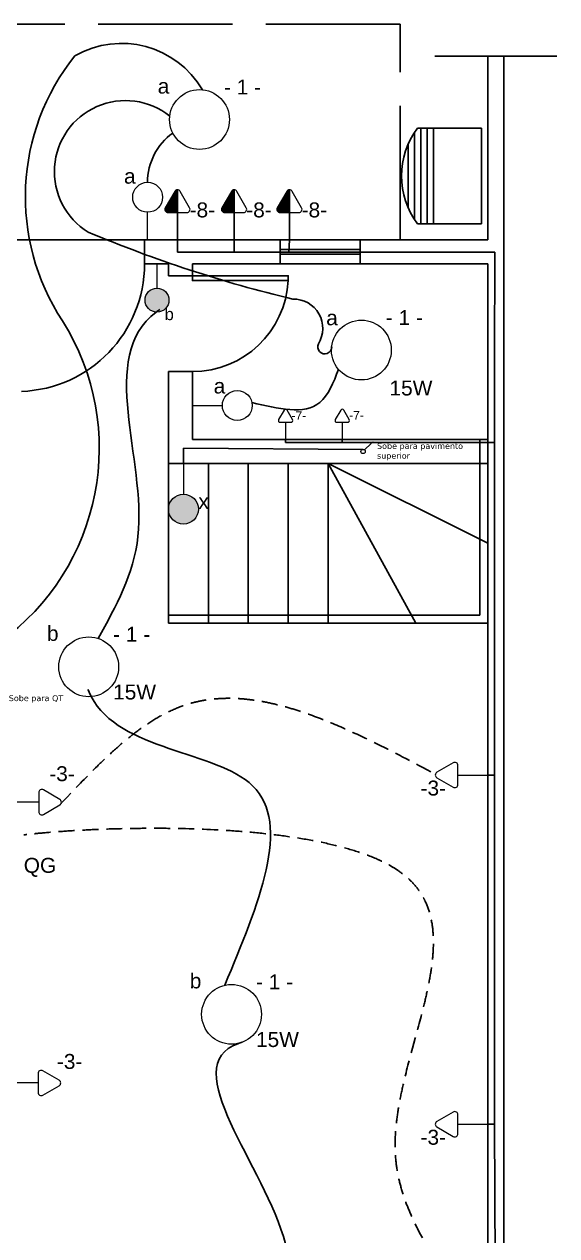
# Model space of a CAD drawing. Header units: millimetres. Extents: x 117864 to 253185, y 7775 to 37034.
# Drawn here: x 122643 to 125978, y 19373 to 26960 of the extents above; entities that cross this region are included whole.
import ezdxf

# ---------------------------------------------------------------- set-up
doc = ezdxf.new("R2010")
doc.units = ezdxf.units.MM
doc.header["$LTSCALE"] = 200
for name, pattern in [('ACAD_ISO02W100', [15, 12, -3]), ('ACAD_ISO04W100', [30, 24, -3, 0, -3]), ('DASHED', [0.75, 0.5, -0.25])]:
    doc.linetypes.add(name, pattern=pattern)
doc.layers.add('Eletrodutos', color=4, linetype='Continuous', lineweight=9)
doc.layers.add('simbologia', color=2, linetype='Continuous', lineweight=9)
doc.layers.add('Fiação', color=4, linetype='Continuous')
doc.layers.add('Texto', color=9, linetype='Continuous')
doc.styles.add('style1', font='arial.ttf')

msp = doc.modelspace()

# ---------------------------------------------------------------- hatches: boundary and pattern name
at = {"layer": 'simbologia'}
for points in [[(123474.7525772909, 25160.32837329866, 1), (123474.7525772909, 25310.17423751359, 1)], [(123640.2789994199, 23829.81126798131, 1), (123640.2789994199, 24017.11859825021, 1)]]:
    msp.add_hatch(color=256, dxfattribs=at).paths.add_polyline_path(points)

# ---------------------------------------------------------------- linework, layer by layer
at = {"linetype": 'ACAD_ISO02W100', "lineweight": 30, "ltscale": 0.35}
for p, q in [((124996.6253342854, 26960.02010172853), (122396.6253342854, 26960.02010172853)), ((124996.6253342854, 25610.02010172853), (124996.6253342854, 26960.02010172853))]:
    msp.add_line(p, q, dxfattribs=at)
at = {"linetype": 'ACAD_ISO04W100', "lineweight": 30, "ltscale": 0.35}
msp.add_line((125215.1332919832, 26760.02010172853), (125978.1173765876, 26760.02010172853), dxfattribs=at)
at = {"lineweight": 30}
for p, q in [((125546.6253342854, 26760.02010172853), (125546.6253342854, 25610.02010172853)), ((125646.6253342854, 16610.02010172853), (125646.6253342854, 26760.02010172853)), ((125086.6253342854, 26281.31330105354), (125086.6253342854, 25738.72690240352)), ((125506.6253342854, 26310.02010172853), (125106.6253342854, 26310.02010172853)), ((125126.6253342854, 26310.02010172853), (125126.6253342854, 25710.02010172853)), ((125166.6253342854, 26310.02010172853), (125166.6253342854, 25710.02010172853)), ((125206.6253342854, 26310.02010172853), (125206.6253342854, 25710.02010172853)), ((125506.6253342854, 26310.02010172853), (125506.6253342854, 25710.02010172853)), ((125046.6253342854, 26205.97928115118), (125046.6253342854, 25814.06092230589)), ((125506.6253342854, 25710.02010172853), (125106.6253342854, 25710.02010172853)), ((119796.6253342854, 25610.02010172853), (125546.6253342854, 25610.02010172853)), ((123396.6253342854, 25610.02010172853), (123396.6253342854, 25460.02010172853)), ((124246.6253342854, 25460.02010172853), (124246.6253342854, 25610.02010172853)), ((124746.6253342854, 25460.02010172853), (124746.6253342854, 25610.02010172853)), ((124746.6253342854, 25550.02010172853), (124246.6253342854, 25550.02010172853)), ((124746.6253342854, 25520.02010172853), (124246.6253342854, 25520.02010172853)), ((123396.6253342854, 25460.02010172853), (123546.6253342854, 25460.02010172853)), ((123546.6253342854, 25385.02010172853), (123546.6253342854, 25460.02010172853)), ((123696.6253342854, 25460.02010172853), (125546.6253342854, 25460.02010172853)), ((123696.6253342854, 25385.02010172853), (123696.6253342854, 25460.02010172853)), ((125546.6253342854, 17760.02010172853), (125546.6253342854, 25460.02010172853)), ((123546.6253342854, 25385.02010172853), (123696.6253342854, 25385.02010172853)), ((125546.6253342854, 24872.52010172853), (125546.6253342854, 24678.09914288751)), ((123546.6253342854, 24210.02010172853), (123546.6253342854, 24785.02010172854)), ((123546.6253342854, 24785.02010172853), (123696.6253342854, 24785.02010172853)), ((123696.6253342854, 24360.02010172853), (123696.6253342854, 24785.02010172853)), ((123696.6253342854, 24360.02010172853), (125546.6253342854, 24360.02010172853)), ((123546.6253342854, 24210.02010172853), (125546.6253342854, 24210.02010172853)), ((123546.6253342854, 24210.02010172853), (123546.6253342854, 23210.02010172853)), ((123796.6253342854, 24210.02010172853), (123796.6253342854, 23210.02010172853)), ((124046.6253342854, 24210.02010172853), (124046.6253342854, 23210.02010172853)), ((124296.6253342854, 24210.02010172853), (124296.6253342854, 23210.02010172853)), ((124546.6253342854, 24210.02010172853), (124546.6253342854, 23210.02010172853)), ((125096.6253342854, 23210.02010172853), (124546.6253342854, 24210.02010172853)), ((125546.6253342854, 23710.02010172853), (124546.6253342854, 24210.02010172853)), ((125496.6253342854, 23260.02010172852), (125496.6253342854, 24210.02010172853)), ((125546.6253342854, 23210.02010172853), (125546.6253342854, 24210.02010172853)), ((123546.6253342854, 23260.02010172853), (125496.6253342854, 23260.02010172853)), ((123546.6253342854, 23210.02010172853), (125546.6253342854, 23210.02010172853))]:
    msp.add_line(p, q, dxfattribs=at)
at = {"linetype": 'ACAD_ISO02W100', "lineweight": 30, "ltscale": 0.3}
msp.add_line((125496.6253342854, 24210.02010172853), (125496.6253342855, 24360.02010172853), dxfattribs=at)
at = {"lineweight": 30}
msp.add_lwpolyline([(123696.6253342854, 25385.02010172853), (124296.6253342854, 25385.02010172853), (124296.6253342854, 25355.02010172853), (123696.6253342854, 25355.02010172853)], close=True, dxfattribs=at)
at = {"color": 0, "lineweight": 30}
msp.add_lwpolyline([(125546.6253342854, 25208.02344821554), (125546.6253342854, 25112.01675524153)], dxfattribs=at)
at = {"lineweight": 30}
for centre, radius, start, end in [((125506.6253342854, 26010.02010172853), 500, 143.1301023534785, 216.8698976460003), ((122596.6253342854, 25460.02010172853), 800, 272.1490956271978, 0), ((123696.6253342854, 25385.02010172856), 600, 270, 357.1340160172342)]:
    msp.add_arc(centre, radius, start, end, dxfattribs=at)
at = {"layer": 'Eletrodutos', "lineweight": 30}
for p, q in [((123602.6579156208, 25532.14996160858), (123602.8994410758, 25610.02010172853)), ((123957.2594348732, 25532.14996160858), (123957.600372869, 25610.02010172853)), ((123957.600372869, 25610.02010172853), (123957.2594348732, 25532.14996160858)), ((124300.3672986443, 25532.14996160858), (124304.2851962894, 25610.02010172853)), ((124304.2851962894, 25610.02010172853), (124300.3672986443, 25532.14996160858)), ((123957.2594348732, 25532.14996160858), (123602.6579156208, 25532.14996160858)), ((124300.3672986443, 25532.14996160858), (123957.2594348732, 25532.14996160858)), ((125590.0938413774, 25532.14996160858), (124300.3672986443, 25532.14996160858)), ((125588.0335228909, 24872.58854365174), (125590.0938413774, 25532.14996160858)), ((125588.0335228909, 22843.22857280704), (125588.0335228909, 24872.58854365174)), ((124279.2485715023, 24340.47504370625), (124279.2485715023, 24360.02010172853)), ((124279.2485715023, 24360.02010172853), (124279.2485715023, 24360.02010172853)), ((124634.8624192867, 24360.02010172853), (124634.9932576234, 24340.47504370625)), ((123640.2789994199, 24204.42592851864), (123640.2789994199, 24306.1822274127)), ((123640.2789994199, 24306.1822274127), (124765.1592837092, 24297.90649231122)), ((125588.0335228909, 24340.47504370625), (124279.2485715023, 24340.47504370625)), ((125588.0335228909, 22843.22857280704), (125588.0335228909, 20071.84018346702)), ((125546.6253342854, 22258.56089525344), (125588.0335228909, 22258.56089525344)), ((125588.0335228909, 20071.84018346702), (125546.6253342854, 20071.84018346702)), ((125588.0335228909, 20071.84018346702), (125600.5491094709, 17999.92127366853))]:
    msp.add_line(p, q, dxfattribs=at)
for points in [[(122490.2789994193, 23091.00922906791, 0.3965915778049127), (122882.7485572603, 25103.15617198963, -0.3249346365294475), (122961.0024951841, 26762.64223808446, -0.4120843495775602), (123758.8686486513, 26549.70080834463, 3.923260007678232)], [(124568.5499010893, 24939.74357779016, -1.248861730957704), (124485.0762364138, 24958.44721192925, 0.5963585130736268), (124326.1702373766, 25238.60463513678, -0.04088016908627834), (123043.9111035401, 25658.22224049259, -1.063564612892314), (123554.9598556395, 26384.67757901859, 0.5206014612083498)], [(123415.192931699, 25969.97598934981, -0.2406556236525361), (123574.011426698, 26278.4707185556, 0.5461142973344284)]]:
    msp.add_lwpolyline(points, format="xyb", dxfattribs=at)
for points in [[(123105.6729042449, 23114.11506765729), (123355.6399229743, 23751.26428377029), (123468.746402657, 25157.64959384204), (123491.8142140235, 25174.50804725176)], [(124069.3697320405, 24591.14309948729), (124493.9228726714, 24591.14309948729), (124611.8492350241, 24798.44413254994)], [(123898.9493306654, 20942.34862364614), (124073.7655695686, 22190.73689053641), (123063.2807207385, 22749.51250097833), (123042.4536511218, 22794.67739676189)], [(123625.091820996, 18059.7118301575), (124279.078909069, 19321.86246239292), (123984.5031499928, 20577.63409434089), (124007.3892446407, 20585.15064006785)]]:
    msp.add_spline(points, degree=3, dxfattribs=at)
at = {"layer": 'Eletrodutos', "linetype": 'DASHED', "lineweight": 30}
msp.add_spline([(122866.1455708791, 22071.12403587369), (123650.0250773065, 22696.44585517311), (125217.8254626551, 22263.88026296454)], degree=3, dxfattribs=at)
msp.add_open_spline([(125289.6461822822, 19101.64732993644), (125136.3624359676, 19348.97996206753), (124667.0634700798, 20106.22233955505), (126024.5185515898, 22048.25955175314), (123113.3382017034, 21940.97334330249), (122640.2789994193, 21883.46335617628)], degree=3, knots=[0, 0, 0, 0, 849.6188400308847, 2601.223238679539, 4318.451944742501, 4318.451944742501, 4318.451944742501, 4318.451944742501], dxfattribs=at)
at = {"layer": 'Fiação', "lineweight": 30}
for p, q in [((123602.8994410758, 25781.10005682532), (123602.8994410758, 25616.63498010696)), ((123957.6003728691, 25781.10005682532), (123957.600372869, 25616.63498010696)), ((124304.2851962894, 25781.10005682532), (124304.2851962894, 25616.63498010696)), ((123602.8994410758, 25616.63498010696), (123602.8994410758, 25610.02010172853)), ((123957.600372869, 25616.63498010696), (123957.600372869, 25610.02010172853)), ((124304.2851962894, 25616.63498010696), (124304.2851962894, 25610.02010172853))]:
    msp.add_line(p, q, dxfattribs=at)
at = {"layer": 'simbologia'}
for p, q in [((123585.5789330004, 25913.31296315056), (123526.5662840186, 25811.10005682672)), ((123602.8994410758, 25923.31296315056), (123602.8994410758, 25781.10005682532)), ((123679.2325981332, 25811.10005682672), (123620.2199491513, 25913.31296315056)), ((123940.2798647937, 25913.31296315056), (123881.2672158119, 25811.10005682672)), ((123957.6003728691, 25923.31296315056), (123957.6003728691, 25781.10005682532)), ((124033.9335299265, 25811.10005682672), (123974.9208809446, 25913.31296315056)), ((124286.9646882141, 25913.31296315056), (124227.9520392322, 25811.10005682672)), ((124304.2851962894, 25923.31296315056), (124304.2851962894, 25781.10005682532)), ((124380.6183533469, 25811.10005682672), (124321.6057043649, 25913.31296315056)), ((123416.161942679, 25610.02010172853), (123416.161942679, 25782.67367227321)), ((123543.8867920942, 25781.10005682532), (123661.9120900575, 25781.10005682532)), ((123898.5877238875, 25781.10005682532), (124016.6130218507, 25781.10005682532)), ((124245.2725473078, 25781.10005682532), (124363.2978452711, 25781.10005682532)), ((123474.752577291, 25460.02010172853), (123474.752577291, 25310.17423751359)), ((123696.6253342854, 24572.52010172853), (123883.9326645539, 24572.52010172853)), ((124280.0018732043, 24467.15900531561), (124280.0018732043, 24360.02010172853)), ((124634.8624192867, 24467.15900531561), (124634.8624192867, 24360.02010172853)), ((124815.2147864004, 24334.45303783087), (124774.7115589314, 24293.9498103626)), ((123640.2789994199, 24204.42592851864), (123640.2789994199, 24017.11859825021)), ((125359.318004017, 22258.56089525344), (125546.6253342854, 22258.56089525344)), ((122733.9326645539, 22088.44454394922), (122546.6253342855, 22088.44454394922)), ((122730, 20330), (122546.6253342854, 20330)), ((125359.318004017, 20071.84018346702), (125546.6253342854, 20071.84018346702))]:
    msp.add_line(p, q, dxfattribs=at)
at = {"layer": 'simbologia', "linetype": 'Continuous'}
for p, q in [((123602.8994410758, 25829.73443427708), (123561.3268141836, 25871.30706116933)), ((123602.8994410758, 25831.50220123006), (123561.9738617963, 25872.42778050955)), ((123602.8994410758, 25833.26996818301), (123562.6209094091, 25873.54849984974)), ((123602.8994410758, 25835.03773513598), (123563.2679570218, 25874.66921918993)), ((123602.8994410758, 25836.80550208894), (123563.9150046346, 25875.78993853014)), ((123602.8994410758, 25838.57326904192), (123564.5620522474, 25876.91065787035)), ((123602.8994410758, 25840.34103599488), (123565.2090998601, 25878.03137721054)), ((123602.8994410758, 25842.10880294784), (123565.8561474729, 25879.15209655074)), ((123602.8994410758, 25843.87656990081), (123566.5031950857, 25880.27281589094)), ((123602.8994410758, 25845.64433685379), (123567.1502426984, 25881.39353523115)), ((123602.8994410758, 25847.41210380674), (123567.7972903112, 25882.51425457135)), ((123602.8994410758, 25849.17987075972), (123568.444337924, 25883.63497391154)), ((123602.8994410758, 25850.94763771268), (123569.0913855367, 25884.75569325176)), ((123602.8994410758, 25852.71540466565), (123569.7384331495, 25885.87641259197)), ((123602.8994410758, 25854.48317161862), (123570.3854807623, 25886.99713193216)), ((123602.8994410758, 25856.25093857158), (123571.032528375, 25888.11785127236)), ((123602.8994410758, 25858.01870552455), (123571.6795759878, 25889.23857061256)), ((123602.8994410758, 25859.78647247751), (123572.3266236005, 25890.35928995279)), ((123602.8994410758, 25861.55423943049), (123572.9736712133, 25891.48000929298)), ((123602.8994410758, 25863.32200638345), (123573.6207188261, 25892.60072863317)), ((123602.8994410758, 25865.08977333641), (123574.2677664388, 25893.72144797338)), ((123602.8994410758, 25866.85754028938), (123574.9148140516, 25894.84216731359)), ((123602.8994410758, 25868.62530724236), (123575.5618616644, 25895.9628866538)), ((123602.8994410758, 25870.39307419531), (123576.2089092771, 25897.08360599399)), ((123602.8994410758, 25872.16084114827), (123576.8559568899, 25898.20432533418)), ((123602.8994410758, 25873.92860810124), (123577.5030045027, 25899.32504467439)), ((123602.8994410758, 25875.69637505422), (123578.1500521154, 25900.4457640146)), ((123602.8994410758, 25877.46414200717), (123578.7970997282, 25901.56648335481)), ((123602.8994410758, 25879.23190896014), (123579.4441473409, 25902.687202695)), ((123602.8994410758, 25880.9996759131), (123580.0911949537, 25903.80792203519)), ((123602.8994410758, 25882.76744286608), (123580.7382425665, 25904.92864137542)), ((123602.8994410758, 25884.53520981903), (123581.3852901792, 25906.04936071561)), ((123602.8994410758, 25886.302976772), (123582.032337792, 25907.1700800558)), ((123602.8994410758, 25888.07074372497), (123582.6793854048, 25908.29079939601)), ((123602.8994410758, 25889.83851067795), (123583.3264330175, 25909.41151873622)), ((123602.8994410758, 25891.6062776309), (123583.9734806303, 25910.53223807641)), ((123602.8994410758, 25893.37404458386), (123584.6205282431, 25911.65295741661)), ((123602.8994410758, 25895.14181153683), (123585.2675758558, 25912.77367675683)), ((123602.8994410758, 25896.90957848981), (123585.9228016959, 25913.88621786967)), ((123602.8994410758, 25898.67734544276), (123586.6307267993, 25914.94605971931)), ((123602.8994410758, 25900.44511239574), (123587.3962634792, 25915.94828999233)), ((123602.8994410758, 25902.21287934871), (123588.2179642194, 25916.89435620516)), ((123602.8994410758, 25903.98064630167), (123589.0950879364, 25917.78499944105)), ((123602.8994410758, 25905.74841325465), (123590.0275548595, 25918.62029947093)), ((123602.8994410758, 25907.5161802076), (123591.0159417539, 25919.3996795295)), ((123602.8994410758, 25909.28394716057), (123592.0615168069, 25920.12187142951)), ((123602.8994410758, 25911.05171411354), (123593.1663192359, 25920.78483595344)), ((123602.8994410758, 25912.81948106652), (123594.3332957951, 25921.38562634723)), ((123602.8994410758, 25914.58724801947), (123595.5665170043, 25921.92017209096)), ((123602.8994410758, 25916.35501497243), (123596.871514, 25922.38294204825)), ((123602.8994410758, 25918.1227819254), (123598.2558104289, 25922.76641257232)), ((123602.8994410758, 25919.89054887838), (123599.7297910763, 25923.06019887791)), ((123602.8994410758, 25921.65831583133), (123601.3081957912, 25923.24956111598)), ((123957.6003728691, 25829.73443427708), (123916.0277459768, 25871.30706116933)), ((123957.6003728691, 25831.50220123006), (123916.6747935896, 25872.42778050955)), ((123957.6003728691, 25833.26996818301), (123917.3218412023, 25873.54849984974)), ((123957.6003728691, 25835.03773513598), (123917.9688888151, 25874.66921918993)), ((123957.6003728691, 25836.80550208894), (123918.6159364279, 25875.78993853014)), ((123957.6003728691, 25838.57326904192), (123919.2629840406, 25876.91065787035)), ((123957.6003728691, 25840.34103599488), (123919.9100316534, 25878.03137721054)), ((123957.6003728691, 25842.10880294784), (123920.5570792662, 25879.15209655074)), ((123957.6003728691, 25843.87656990081), (123921.2041268789, 25880.27281589094)), ((123957.6003728691, 25845.64433685379), (123921.8511744917, 25881.39353523115)), ((123957.6003728691, 25847.41210380674), (123922.4982221044, 25882.51425457135)), ((123957.6003728691, 25849.17987075972), (123923.1452697172, 25883.63497391154)), ((123957.6003728691, 25850.94763771268), (123923.79231733, 25884.75569325176)), ((123957.6003728691, 25852.71540466565), (123924.4393649427, 25885.87641259197)), ((123957.6003728691, 25854.48317161862), (123925.0864125555, 25886.99713193216)), ((123957.6003728691, 25856.25093857158), (123925.7334601683, 25888.11785127236)), ((123957.6003728691, 25858.01870552455), (123926.380507781, 25889.23857061256)), ((123957.6003728691, 25859.78647247751), (123927.0275553938, 25890.35928995279)), ((123957.6003728691, 25861.55423943049), (123927.6746030066, 25891.48000929298)), ((123957.6003728691, 25863.32200638345), (123928.3216506193, 25892.60072863317)), ((123957.6003728691, 25865.08977333641), (123928.9686982321, 25893.72144797338)), ((123957.6003728691, 25866.85754028938), (123929.6157458449, 25894.84216731359)), ((123957.6003728691, 25868.62530724236), (123930.2627934576, 25895.9628866538)), ((123957.6003728691, 25870.39307419531), (123930.9098410704, 25897.08360599399)), ((123957.6003728691, 25872.16084114827), (123931.5568886831, 25898.20432533418)), ((123957.6003728691, 25873.92860810124), (123932.2039362959, 25899.32504467439)), ((123957.6003728691, 25875.69637505422), (123932.8509839087, 25900.4457640146)), ((123957.6003728691, 25877.46414200717), (123933.4980315214, 25901.56648335481)), ((123957.6003728691, 25879.23190896014), (123934.1450791342, 25902.687202695)), ((123957.6003728691, 25880.9996759131), (123934.792126747, 25903.80792203519)), ((123957.6003728691, 25882.76744286608), (123935.4391743597, 25904.92864137542)), ((123957.6003728691, 25884.53520981903), (123936.0862219725, 25906.04936071561)), ((123957.6003728691, 25886.302976772), (123936.7332695853, 25907.1700800558)), ((123957.6003728691, 25888.07074372497), (123937.380317198, 25908.29079939601)), ((123957.6003728691, 25889.83851067795), (123938.0273648108, 25909.41151873622)), ((123957.6003728691, 25891.6062776309), (123938.6744124236, 25910.53223807641)), ((123957.6003728691, 25893.37404458386), (123939.3214600363, 25911.65295741661)), ((123957.6003728691, 25895.14181153683), (123939.9685076491, 25912.77367675683)), ((123957.6003728691, 25896.90957848981), (123940.6237334892, 25913.88621786967)), ((123957.6003728691, 25898.67734544276), (123941.3316585925, 25914.94605971931)), ((123957.6003728691, 25900.44511239574), (123942.0971952725, 25915.94828999233)), ((123957.6003728691, 25902.21287934871), (123942.9188960126, 25916.89435620516)), ((123957.6003728691, 25903.98064630167), (123943.7960197297, 25917.78499944105)), ((123957.6003728691, 25905.74841325465), (123944.7284866528, 25918.62029947093)), ((123957.6003728691, 25907.5161802076), (123945.7168735472, 25919.3996795295)), ((123957.6003728691, 25909.28394716057), (123946.7624486001, 25920.12187142951)), ((123957.6003728691, 25911.05171411354), (123947.8672510292, 25920.78483595344)), ((123957.6003728691, 25912.81948106652), (123949.0342275883, 25921.38562634723)), ((123957.6003728691, 25914.58724801947), (123950.2674487976, 25921.92017209096)), ((123957.6003728691, 25916.35501497243), (123951.5724457932, 25922.38294204825)), ((123957.6003728691, 25918.1227819254), (123952.9567422221, 25922.76641257232)), ((123957.6003728691, 25919.89054887838), (123954.4307228695, 25923.06019887791)), ((123957.6003728691, 25921.65831583133), (123956.0091275844, 25923.24956111598)), ((124304.2851962894, 25829.73443427708), (124262.7125693972, 25871.30706116933)), ((124304.2851962894, 25831.50220123006), (124263.3596170099, 25872.42778050955)), ((124304.2851962894, 25833.26996818301), (124264.0066646227, 25873.54849984974)), ((124304.2851962894, 25835.03773513598), (124264.6537122355, 25874.66921918993)), ((124304.2851962894, 25836.80550208894), (124265.3007598482, 25875.78993853014)), ((124304.2851962894, 25838.57326904192), (124265.947807461, 25876.91065787035)), ((124304.2851962894, 25840.34103599488), (124266.5948550738, 25878.03137721054)), ((124304.2851962894, 25842.10880294784), (124267.2419026865, 25879.15209655074)), ((124304.2851962894, 25843.87656990081), (124267.8889502993, 25880.27281589094)), ((124304.2851962894, 25845.64433685379), (124268.5359979121, 25881.39353523115)), ((124304.2851962894, 25847.41210380674), (124269.1830455248, 25882.51425457135)), ((124304.2851962894, 25849.17987075972), (124269.8300931376, 25883.63497391154)), ((124304.2851962894, 25850.94763771268), (124270.4771407503, 25884.75569325176)), ((124304.2851962894, 25852.71540466565), (124271.1241883631, 25885.87641259197)), ((124304.2851962894, 25854.48317161862), (124271.7712359759, 25886.99713193216)), ((124304.2851962894, 25856.25093857158), (124272.4182835886, 25888.11785127236)), ((124304.2851962894, 25858.01870552455), (124273.0653312014, 25889.23857061256)), ((124304.2851962894, 25859.78647247751), (124273.7123788142, 25890.35928995279)), ((124304.2851962894, 25861.55423943049), (124274.3594264269, 25891.48000929298)), ((124304.2851962894, 25863.32200638345), (124275.0064740397, 25892.60072863317)), ((124304.2851962894, 25865.08977333641), (124275.6535216524, 25893.72144797338)), ((124304.2851962894, 25866.85754028938), (124276.3005692652, 25894.84216731359)), ((124304.2851962894, 25868.62530724236), (124276.947616878, 25895.9628866538)), ((124304.2851962894, 25870.39307419531), (124277.5946644908, 25897.08360599399)), ((124304.2851962894, 25872.16084114827), (124278.2417121035, 25898.20432533418)), ((124304.2851962894, 25873.92860810124), (124278.8887597163, 25899.32504467439)), ((124304.2851962894, 25875.69637505422), (124279.535807329, 25900.4457640146)), ((124304.2851962894, 25877.46414200717), (124280.1828549418, 25901.56648335481)), ((124304.2851962894, 25879.23190896014), (124280.8299025546, 25902.687202695)), ((124304.2851962894, 25880.9996759131), (124281.4769501673, 25903.80792203519)), ((124304.2851962894, 25882.76744286608), (124282.1239977801, 25904.92864137542)), ((124304.2851962894, 25884.53520981903), (124282.7710453929, 25906.04936071561)), ((124304.2851962894, 25886.302976772), (124283.4180930056, 25907.1700800558)), ((124304.2851962894, 25888.07074372497), (124284.0651406184, 25908.29079939601)), ((124304.2851962894, 25889.83851067795), (124284.7121882311, 25909.41151873622)), ((124304.2851962894, 25891.6062776309), (124285.3592358439, 25910.53223807641)), ((124304.2851962894, 25893.37404458386), (124286.0062834567, 25911.65295741661)), ((124304.2851962894, 25895.14181153683), (124286.6533310694, 25912.77367675683)), ((124304.2851962894, 25896.90957848981), (124287.3085569096, 25913.88621786967)), ((124304.2851962894, 25898.67734544276), (124288.0164820129, 25914.94605971931)), ((124304.2851962894, 25900.44511239574), (124288.7820186928, 25915.94828999233)), ((124304.2851962894, 25902.21287934871), (124289.603719433, 25916.89435620516)), ((124304.2851962894, 25903.98064630167), (124290.4808431501, 25917.78499944105)), ((124304.2851962894, 25905.74841325465), (124291.4133100731, 25918.62029947093)), ((124304.2851962894, 25907.5161802076), (124292.4016969675, 25919.3996795295)), ((124304.2851962894, 25909.28394716057), (124293.4472720205, 25920.12187142951)), ((124304.2851962894, 25911.05171411354), (124294.5520744495, 25920.78483595344)), ((124304.2851962894, 25912.81948106652), (124295.7190510087, 25921.38562634723)), ((124304.2851962894, 25914.58724801947), (124296.9522722179, 25921.92017209096)), ((124304.2851962894, 25916.35501497243), (124298.2572692136, 25922.38294204825)), ((124304.2851962894, 25918.1227819254), (124299.6415656425, 25922.76641257232)), ((124304.2851962894, 25919.89054887838), (124301.1155462899, 25923.06019887791)), ((124304.2851962894, 25921.65831583133), (124302.6939510048, 25923.24956111598)), ((123543.6991541775, 25781.10093704439), (123523.887672313, 25800.91241890892)), ((123545.4678013496, 25781.10005682532), (123523.9448601396, 25802.62299803532)), ((123541.8257908598, 25781.20653340913), (123523.9932686777, 25799.03905559122)), ((123547.2355683025, 25781.10005682532), (123524.1294617551, 25804.20616337282)), ((123539.7271539544, 25781.53740336155), (123524.3241386302, 25796.94041868583)), ((123549.0033352555, 25781.10005682532), (123524.4192298933, 25805.68416218751)), ((123550.7711022085, 25781.10005682532), (123524.7991957685, 25807.07196326525)), ((123552.5388691614, 25781.10005682531), (123525.2588288798, 25808.38009710697)), ((123554.3066361144, 25781.10005682532), (123525.7905067986, 25809.61618614112)), ((123556.0744030674, 25781.10005682532), (123526.3886277296, 25810.78583216309)), ((123557.8421700203, 25781.10005682534), (123527.0332907071, 25811.90893613861)), ((123559.6099369733, 25781.10005682532), (123527.6803383198, 25813.02965547881)), ((123561.3777039263, 25781.10005682532), (123528.3273859326, 25814.150374819)), ((123563.1454708792, 25781.10005682532), (123528.9744335454, 25815.27109415921)), ((123564.9132378322, 25781.10005682534), (123529.6214811581, 25816.39181349942)), ((123566.6810047852, 25781.10005682532), (123530.2685287709, 25817.51253283961)), ((123568.4487717381, 25781.10005682532), (123530.9155763837, 25818.6332521798)), ((123570.2165386911, 25781.10005682532), (123531.5626239964, 25819.75397152003)), ((123571.9843056441, 25781.10005682532), (123532.2096716092, 25820.87469086023)), ((123573.752072597, 25781.10005682532), (123532.8567192219, 25821.99541020041)), ((123575.51983955, 25781.10005682532), (123533.5037668347, 25823.11612954062)), ((123577.287606503, 25781.10005682532), (123534.1508144475, 25824.23684888083)), ((123579.0553734559, 25781.10005682534), (123534.7978620602, 25825.35756822104)), ((123580.8231404089, 25781.10005682532), (123535.444909673, 25826.47828756124)), ((123582.5909073619, 25781.10005682532), (123536.0919572858, 25827.59900690142)), ((123584.3586743148, 25781.10005682532), (123536.7390048985, 25828.71972624163)), ((123586.1264412678, 25781.10005682532), (123537.3860525113, 25829.84044558185)), ((123587.8942082208, 25781.10005682532), (123538.0331001241, 25830.96116492205)), ((123589.6619751737, 25781.10005682532), (123538.6801477368, 25832.08188426224)), ((123591.4297421267, 25781.10005682532), (123539.3271953496, 25833.20260360245)), ((123593.1975090797, 25781.10005682532), (123539.9742429623, 25834.32332294266)), ((123594.9652760326, 25781.10005682532), (123540.6212905751, 25835.44404228285)), ((123596.7330429856, 25781.10005682532), (123541.2683381879, 25836.56476162306)), ((123598.5008099386, 25781.10005682532), (123541.9153858006, 25837.68548096325)), ((123600.2685768915, 25781.10005682532), (123542.5624334134, 25838.80620030346)), ((123602.0363438445, 25781.10005682532), (123543.2094810262, 25839.92691964367)), ((123602.8994410758, 25782.00472654699), (123543.8565286389, 25841.04763898387)), ((123602.8994410758, 25783.77249349996), (123544.5035762517, 25842.16835832407)), ((123602.8994410758, 25785.54026045292), (123545.1506238645, 25843.28907766427)), ((123602.8994410758, 25787.3080274059), (123545.7976714772, 25844.40979700448)), ((123602.8994410758, 25789.07579435885), (123546.44471909, 25845.53051634468)), ((123602.8994410758, 25790.84356131182), (123547.0917667028, 25846.65123568487)), ((123602.8994410758, 25792.61132826479), (123547.7388143155, 25847.77195502508)), ((123602.8994410758, 25794.37909521777), (123548.3858619283, 25848.89267436528)), ((123602.8994410758, 25796.14686217072), (123549.0329095411, 25850.01339370548)), ((123602.8994410758, 25797.9146291237), (123549.6799571538, 25851.13411304567)), ((123602.8994410758, 25799.68239607666), (123550.3270047666, 25852.25483238589)), ((123602.8994410758, 25801.45016302963), (123550.9740523793, 25853.3755517261)), ((123602.8994410758, 25803.21792998259), (123551.6210999921, 25854.49627106628)), ((123602.8994410758, 25804.98569693556), (123552.2681476049, 25855.61699040649)), ((123602.8994410758, 25806.75346388853), (123552.9151952176, 25856.7377097467)), ((123602.8994410758, 25808.52123084149), (123553.5622428304, 25857.8584290869)), ((123602.8994410758, 25810.28899779446), (123554.2092904431, 25858.97914842711)), ((123602.8994410758, 25812.05676474742), (123554.8563380559, 25860.09986776731)), ((123602.8994410758, 25813.82453170039), (123555.5033856687, 25861.2205871075)), ((123602.8994410758, 25815.59229865336), (123556.1504332815, 25862.34130644772)), ((123602.8994410758, 25817.36006560634), (123556.7974808942, 25863.46202578793)), ((123602.8994410758, 25819.12783255929), (123557.444528507, 25864.58274512812)), ((123602.8994410758, 25820.89559951225), (123558.0915761197, 25865.70346446832)), ((123602.8994410758, 25822.66336646522), (123558.7386237325, 25866.82418380852)), ((123602.8994410758, 25824.4311334182), (123559.3856713453, 25867.94490314875)), ((123602.8994410758, 25826.19890037115), (123560.032718958, 25869.06562248894)), ((123602.8994410758, 25827.96666732412), (123560.6797665708, 25870.18634182912)), ((123898.4000859708, 25781.10093704439), (123878.5886041063, 25800.91241890892)), ((123900.1687331428, 25781.10005682532), (123878.6457919328, 25802.62299803532)), ((123896.5267226531, 25781.20653340913), (123878.694200471, 25799.03905559122)), ((123901.9365000958, 25781.10005682532), (123878.8303935483, 25804.20616337282)), ((123894.4280857477, 25781.53740336155), (123879.0250704234, 25796.94041868583)), ((123903.7042670488, 25781.10005682532), (123879.1201616866, 25805.68416218751)), ((123905.4720340017, 25781.10005682532), (123879.5001275618, 25807.07196326525)), ((123907.2398009547, 25781.10005682531), (123879.959760673, 25808.38009710697)), ((123909.0075679077, 25781.10005682532), (123880.4914385919, 25809.61618614112)), ((123910.7753348606, 25781.10005682532), (123881.0895595229, 25810.78583216309)), ((123912.5431018136, 25781.10005682534), (123881.7342225003, 25811.90893613861)), ((123914.3108687666, 25781.10005682532), (123882.3812701131, 25813.02965547881)), ((123916.0786357195, 25781.10005682532), (123883.0283177259, 25814.150374819)), ((123917.8464026725, 25781.10005682532), (123883.6753653386, 25815.27109415921)), ((123919.6141696255, 25781.10005682534), (123884.3224129514, 25816.39181349942)), ((123921.3819365784, 25781.10005682532), (123884.9694605641, 25817.51253283961)), ((123923.1497035314, 25781.10005682532), (123885.6165081769, 25818.6332521798)), ((123924.9174704844, 25781.10005682532), (123886.2635557897, 25819.75397152003)), ((123926.6852374373, 25781.10005682532), (123886.9106034024, 25820.87469086023)), ((123928.4530043903, 25781.10005682532), (123887.5576510152, 25821.99541020041)), ((123930.2207713433, 25781.10005682532), (123888.204698628, 25823.11612954062)), ((123931.9885382962, 25781.10005682532), (123888.8517462407, 25824.23684888083)), ((123933.7563052492, 25781.10005682534), (123889.4987938535, 25825.35756822104)), ((123935.5240722022, 25781.10005682532), (123890.1458414662, 25826.47828756124)), ((123937.2918391551, 25781.10005682532), (123890.792889079, 25827.59900690142)), ((123939.0596061081, 25781.10005682532), (123891.4399366918, 25828.71972624163)), ((123940.8273730611, 25781.10005682532), (123892.0869843045, 25829.84044558185)), ((123942.595140014, 25781.10005682532), (123892.7340319173, 25830.96116492205)), ((123944.362906967, 25781.10005682532), (123893.3810795301, 25832.08188426224)), ((123946.1306739199, 25781.10005682532), (123894.0281271428, 25833.20260360245)), ((123947.8984408729, 25781.10005682532), (123894.6751747556, 25834.32332294266)), ((123949.6662078259, 25781.10005682532), (123895.3222223684, 25835.44404228285)), ((123951.4339747789, 25781.10005682532), (123895.9692699811, 25836.56476162306)), ((123953.2017417318, 25781.10005682532), (123896.6163175939, 25837.68548096325)), ((123954.9695086848, 25781.10005682532), (123897.2633652067, 25838.80620030346)), ((123956.7372756378, 25781.10005682532), (123897.9104128194, 25839.92691964367)), ((123957.6003728691, 25782.00472654699), (123898.5574604322, 25841.04763898387)), ((123957.6003728691, 25783.77249349996), (123899.2045080449, 25842.16835832407)), ((123957.6003728691, 25785.54026045292), (123899.8515556577, 25843.28907766427)), ((123957.6003728691, 25787.3080274059), (123900.4986032705, 25844.40979700448)), ((123957.6003728691, 25789.07579435885), (123901.1456508832, 25845.53051634468)), ((123957.6003728691, 25790.84356131182), (123901.792698496, 25846.65123568487)), ((123957.6003728691, 25792.61132826479), (123902.4397461088, 25847.77195502508)), ((123957.6003728691, 25794.37909521777), (123903.0867937215, 25848.89267436528)), ((123957.6003728691, 25796.14686217072), (123903.7338413343, 25850.01339370548)), ((123957.600372869, 25797.9146291237), (123904.3808889471, 25851.13411304567)), ((123957.600372869, 25799.68239607666), (123905.0279365598, 25852.25483238589)), ((123957.600372869, 25801.45016302963), (123905.6749841726, 25853.3755517261)), ((123957.600372869, 25803.21792998259), (123906.3220317854, 25854.49627106628)), ((123957.600372869, 25804.98569693556), (123906.9690793981, 25855.61699040649)), ((123957.600372869, 25806.75346388853), (123907.6161270109, 25856.7377097467)), ((123957.600372869, 25808.52123084149), (123908.2631746236, 25857.8584290869)), ((123957.600372869, 25810.28899779446), (123908.9102222364, 25858.97914842711)), ((123957.600372869, 25812.05676474742), (123909.5572698492, 25860.09986776731)), ((123957.600372869, 25813.82453170039), (123910.2043174619, 25861.2205871075)), ((123957.600372869, 25815.59229865336), (123910.8513650747, 25862.34130644772)), ((123957.6003728691, 25817.36006560634), (123911.4984126875, 25863.46202578793)), ((123957.6003728691, 25819.12783255929), (123912.1454603002, 25864.58274512812)), ((123957.6003728691, 25820.89559951225), (123912.792507913, 25865.70346446832)), ((123957.6003728691, 25822.66336646522), (123913.4395555258, 25866.82418380852)), ((123957.6003728691, 25824.4311334182), (123914.0866031385, 25867.94490314875)), ((123957.6003728691, 25826.19890037115), (123914.7336507513, 25869.06562248894)), ((123957.6003728691, 25827.96666732412), (123915.3806983641, 25870.18634182912)), ((124245.0849093912, 25781.10093704439), (124225.2734275266, 25800.91241890892)), ((124246.8535565632, 25781.10005682532), (124225.3306153532, 25802.62299803532)), ((124243.2115460734, 25781.20653340913), (124225.3790238914, 25799.03905559122)), ((124248.6213235162, 25781.10005682532), (124225.5152169687, 25804.20616337282)), ((124241.1129091681, 25781.53740336155), (124225.7098938438, 25796.94041868583)), ((124250.3890904691, 25781.10005682532), (124225.8049851069, 25805.68416218751)), ((124252.1568574221, 25781.10005682532), (124226.1849509822, 25807.07196326525)), ((124253.9246243751, 25781.10005682531), (124226.6445840934, 25808.38009710697)), ((124255.692391328, 25781.10005682532), (124227.1762620122, 25809.61618614112)), ((124257.460158281, 25781.10005682532), (124227.7743829432, 25810.78583216309)), ((124259.227925234, 25781.10005682534), (124228.4190459207, 25811.90893613861)), ((124260.9956921869, 25781.10005682532), (124229.0660935334, 25813.02965547881)), ((124262.7634591399, 25781.10005682532), (124229.7131411462, 25814.150374819)), ((124264.5312260929, 25781.10005682532), (124230.360188759, 25815.27109415921)), ((124266.2989930458, 25781.10005682534), (124231.0072363717, 25816.39181349942)), ((124268.0667599988, 25781.10005682532), (124231.6542839845, 25817.51253283961)), ((124269.8345269518, 25781.10005682532), (124232.3013315973, 25818.6332521798)), ((124271.6022939047, 25781.10005682532), (124232.94837921, 25819.75397152003)), ((124273.3700608577, 25781.10005682532), (124233.5954268228, 25820.87469086023)), ((124275.1378278107, 25781.10005682532), (124234.2424744356, 25821.99541020041)), ((124276.9055947636, 25781.10005682532), (124234.8895220483, 25823.11612954062)), ((124278.6733617166, 25781.10005682532), (124235.5365696611, 25824.23684888083)), ((124280.4411286696, 25781.10005682534), (124236.1836172739, 25825.35756822104)), ((124282.2088956225, 25781.10005682532), (124236.8306648866, 25826.47828756124)), ((124283.9766625755, 25781.10005682532), (124237.4777124994, 25827.59900690142)), ((124285.7444295285, 25781.10005682532), (124238.1247601121, 25828.71972624163)), ((124287.5121964814, 25781.10005682532), (124238.7718077249, 25829.84044558185)), ((124289.2799634344, 25781.10005682532), (124239.4188553377, 25830.96116492205)), ((124291.0477303873, 25781.10005682532), (124240.0659029504, 25832.08188426224)), ((124292.8154973403, 25781.10005682532), (124240.7129505632, 25833.20260360245)), ((124294.5832642933, 25781.10005682532), (124241.359998176, 25834.32332294266)), ((124296.3510312463, 25781.10005682532), (124242.0070457887, 25835.44404228285)), ((124298.1187981992, 25781.10005682532), (124242.6540934015, 25836.56476162306)), ((124299.8865651522, 25781.10005682532), (124243.3011410143, 25837.68548096325)), ((124301.6543321052, 25781.10005682532), (124243.948188627, 25838.80620030346)), ((124303.4220990581, 25781.10005682532), (124244.5952362398, 25839.92691964367)), ((124304.2851962894, 25782.00472654699), (124245.2422838526, 25841.04763898387)), ((124304.2851962894, 25783.77249349996), (124245.8893314653, 25842.16835832407)), ((124304.2851962894, 25785.54026045292), (124246.5363790781, 25843.28907766427)), ((124304.2851962894, 25787.3080274059), (124247.1834266908, 25844.40979700448)), ((124304.2851962894, 25789.07579435885), (124247.8304743036, 25845.53051634468)), ((124304.2851962894, 25790.84356131182), (124248.4775219164, 25846.65123568487)), ((124304.2851962894, 25792.61132826479), (124249.1245695291, 25847.77195502508)), ((124304.2851962894, 25794.37909521777), (124249.7716171419, 25848.89267436528)), ((124304.2851962894, 25796.14686217072), (124250.4186647547, 25850.01339370548)), ((124304.2851962894, 25797.9146291237), (124251.0657123674, 25851.13411304567)), ((124304.2851962894, 25799.68239607666), (124251.7127599802, 25852.25483238589)), ((124304.2851962894, 25801.45016302963), (124252.3598075929, 25853.3755517261)), ((124304.2851962894, 25803.21792998259), (124253.0068552057, 25854.49627106628)), ((124304.2851962894, 25804.98569693556), (124253.6539028185, 25855.61699040649)), ((124304.2851962894, 25806.75346388853), (124254.3009504312, 25856.7377097467)), ((124304.2851962894, 25808.52123084149), (124254.947998044, 25857.8584290869)), ((124304.2851962894, 25810.28899779446), (124255.5950456568, 25858.97914842711)), ((124304.2851962894, 25812.05676474742), (124256.2420932695, 25860.09986776731)), ((124304.2851962894, 25813.82453170039), (124256.8891408823, 25861.2205871075)), ((124304.2851962894, 25815.59229865336), (124257.5361884951, 25862.34130644772)), ((124304.2851962894, 25817.36006560634), (124258.1832361078, 25863.46202578793)), ((124304.2851962894, 25819.12783255929), (124258.8302837206, 25864.58274512812)), ((124304.2851962894, 25820.89559951225), (124259.4773313334, 25865.70346446832)), ((124304.2851962894, 25822.66336646522), (124260.1243789461, 25866.82418380852)), ((124304.2851962894, 25824.4311334182), (124260.7714265589, 25867.94490314875)), ((124304.2851962894, 25826.19890037115), (124261.4184741716, 25869.06562248894)), ((124304.2851962894, 25827.96666732412), (124262.0655217844, 25870.18634182912)), ((123537.2707291803, 25782.22606118277), (123525.0127964514, 25794.48399391165)), ((123534.0331590804, 25783.69586432973), (123526.4825995983, 25791.24642381174)), ((123891.9716609735, 25782.22606118277), (123879.7137282446, 25794.48399391165)), ((123888.7340908736, 25783.69586432973), (123881.1835313916, 25791.24642381174)), ((124238.6564843939, 25782.22606118277), (124226.398551665, 25794.48399391165)), ((124235.418914294, 25783.69586432973), (124227.8683548119, 25791.24642381174))]:
    msp.add_line(p, q, dxfattribs=at)
at = {"layer": 'simbologia'}
for points in [[(124246.2469181761, 24467.15900531561), (124313.7568282326, 24467.15900531561, 0.5773502691924053), (124323.6640766149, 24484.31886287781), (124289.9091215865, 24542.78415999294, 0.5773502691837855), (124270.0946248221, 24542.78415999294), (124236.3396697938, 24484.31886287781, 0.5773502691924604)], [(124601.1074642585, 24467.15900531561), (124668.617374315, 24467.15900531561, 0.5773502691924053), (124678.5246226973, 24484.31886287781), (124644.7696676689, 24542.78415999294, 0.5773502691837855), (124624.9551709045, 24542.78415999294), (124591.2002158762, 24484.31886287781, 0.5773502691924604)], [(125359.318004017, 22199.54824627173), (125359.318004017, 22317.57354423526, 0.5773502691924053), (125329.3180040156, 22334.89405231088), (125227.1050976918, 22275.88140332897, 0.5773502691837855), (125227.1050976918, 22241.24038717797), (125329.3180040156, 22182.22773819612, 0.5773502691924604)], [(122733.9326645539, 22147.45719293092), (122733.9326645539, 22029.43189496739, 0.5773502691924053), (122763.9326645553, 22012.11138689178), (122866.1455708791, 22071.12403587369, 0.5773502691837855), (122866.1455708791, 22105.76505202469), (122763.9326645553, 22164.77770100654, 0.5773502691924604)], [(122730, 20389.0126489817), (122730, 20270.98735101818, 0.5773502691924053), (122760.0000000014, 20253.66684294256), (122862.2129063252, 20312.67949192447, 0.5773502691837855), (122862.2129063252, 20347.32050807547), (122760.0000000014, 20406.33315705732, 0.5773502691924604)], [(125359.318004017, 20012.82753448532), (125359.318004017, 20130.85283244884, 0.5773502691924053), (125329.3180040156, 20148.17334052446), (125227.1050976918, 20089.16069154255, 0.5773502691837855), (125227.1050976918, 20054.51967539155), (125329.3180040156, 19995.5070264097, 0.5773502691924604)]]:
    msp.add_lwpolyline(points, format="xyb", close=True, dxfattribs=at)
for centre, radius in [((123741.0368469437, 26363.24421066081), 187.3073302675753), ((123741.0368469437, 26363.24421066081), 187.3073302675753), ((123416.161942679, 25876.32733740696), 93.65366513378765), ((123474.752577291, 25232.33139632284), 74.92293210703014), ((124754.7624743239, 24919.52196704004), 187.3073302675753), ((124754.7624743239, 24919.52196704004), 187.3073302675753), ((123977.5863296876, 24572.52010172853), 93.65366513378765), ((124765.1592837092, 24284.39753514018), 13.50895717103473), ((123640.2789994199, 23923.46493311645), 93.65366513378767), ((123047.2972918635, 22936.13663117956), 187.3073302675753), ((123047.2972918635, 22936.13663117956), 187.3073302675753), ((123941.7262403291, 20759.99135899352), 187.3073302675753)]:
    msp.add_circle(centre, radius, dxfattribs=at)
for centre, radius, start, end in [((123602.8994410759, 25903.31296315051), 19.99999999980765, 30.00000000042346, 149.9999999995766), ((123957.6003728691, 25903.31296315051), 19.99999999980765, 30.00000000042398, 149.999999999576), ((124304.2851962895, 25903.31296315051), 19.99999999980765, 30.00000000042236, 149.9999999995777), ((123543.8867920946, 25801.10005682595), 20.00000000063458, 149.9999999976597, 269.9999999983324), ((123661.9120900572, 25801.10005682599), 20.00000000066938, 270.0000000016675, 30.00000000042346), ((123898.5877238878, 25801.10005682595), 20.00000000063458, 149.9999999976596, 269.9999999983324), ((124016.6130218504, 25801.10005682599), 20.00000000066938, 270.0000000016675, 30.00000000042398), ((124245.2725473082, 25801.10005682595), 20.00000000063458, 149.9999999976613, 269.9999999983324), ((124363.2978452708, 25801.10005682599), 20.00000000066938, 270.0000000016675, 30.00000000042236)]:
    msp.add_arc(centre, radius, start, end, dxfattribs=at)
msp.add_solid([(124812.4287061266, 24337.23911810404), (124818.0008666734, 24331.66695755767), (124831.931268039, 24351.16951947004)], dxfattribs=at)

# ---------------------------------------------------------------- texts
at = {"char_height": 36.53202604687927, "width": 622.17502159562, "attachment_point": 1}
for s, insert in [('{\\fVerdana|b0|i0|c0|p34;Sobe para pavimento\\Psuperior}', (124852.6039999588, 24337.27244106242)), ('{\\fVerdana|b0|i0|c0|p34;Sobe para QT}', (122546.6253342854, 22757.84952327983))]:
    msp.add_mtext(s, dxfattribs=dict(at, insert=insert))
at = {"layer": 'Texto', "style": 'style1'}
for s, height, p in [('a', 93.65366513378765, (123479.2622838644, 26525.6902926194)), ('- 1 -', 93.65366513378765, (123893.750021385, 26520.02125049138)), ('a', 93.65366513378765, (123268.1501863638, 25961.5033053169)), ('-8-', 93.65366513378765, (123678.7655914445, 25750.29117751203)), ('-8-', 93.65366513378765, (124033.4665232378, 25750.29117751203)), ('-8-', 93.65366513378765, (124380.1513466582, 25750.29117751203)), ('b', 74.92293210703012, (123522.1735085034, 25107.05664432148)), ('a', 93.65366513378765, (124534.1922905359, 25074.70178164078)), ('- 1 -', 93.65366513378765, (124907.4756487652, 25076.29900687062)), ('a', 93.65366513378765, (123829.6375497516, 24647.61514613482)), ('15W', 93.65366513378765, (124930.5794344287, 24635.23953998538)), ('15W', 93.65366513378765, (124930.5794344287, 24635.23953998538)), ('-7-', 53.56945179329617, (124317.439466813, 24482.79642733158)), ('-7-', 53.56945179329617, (124678.5246226973, 24484.31886287781)), ('x', 93.65366513378765, (123733.9326645537, 23924.99814455111)), ('b', 93.65366513378765, (122785.5227287843, 23098.58271313816)), ('- 1 -', 93.65366513378765, (123200.0104663049, 23092.91367101013)), ('15W', 93.65366513378765, (123200.0104663049, 22731.4605159547)), ('15W', 93.65366513378765, (123200.0104663049, 22731.4605159547)), ('-3-', 93.65366513378765, (122800, 22220)), ('-3-', 93.65366513378765, (125124.9485141037, 22130.08406454405)), ('QG', 93.65366513378765, (122640.2789994193, 21645.91230846581)), ('b', 93.65366513378765, (123679.9516772499, 20922.43744095211)), ('- 1 -', 93.65366513378765, (124094.4394147705, 20916.76839882409)), ('15W', 93.65366513378765, (124094.4394147705, 20555.31524376865)), ('-3-', 93.65366513378765, (122847.8065062049, 20417.99666028551)), ('-3-', 93.65366513378765, (125124.9485141037, 19943.36335275764))]:
    msp.add_text(s, height=height, dxfattribs=at).set_placement(p)

doc.saveas('drawing.dxf')
